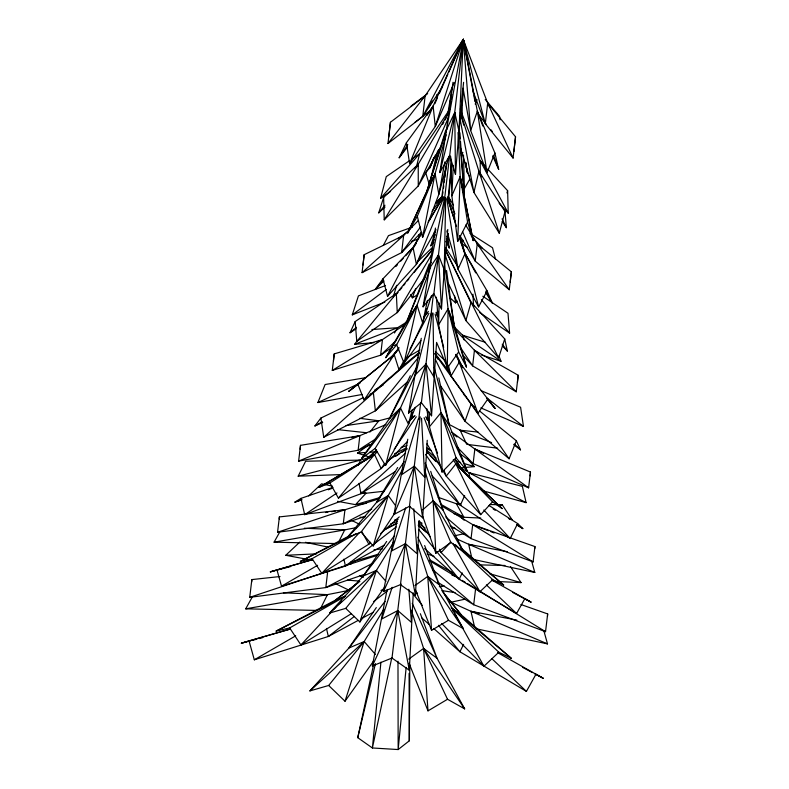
<?xml version="1.0" encoding="UTF-8"?>
<svg xmlns="http://www.w3.org/2000/svg" width="789" height="789" viewBox="0 0 789 789"><rect width="100%" height="100%" fill="white"/><g stroke="black" fill="none" stroke-linecap="round" stroke-linejoin="round"><path stroke-width="1.18" d="M373.572 664.614L357.752 737.666L372.388 747.972L398.159 749.55L409.294 740.822L409.826 664.91M447.314 368.049L438.645 324.762L448.063 308.805L458.636 351.993L447.314 368.049L448.063 308.805L443.783 270.006M462.117 116.377L462.482 90.656M439.108 302.887L438.645 324.762L436.376 297.226M445.677 198.739L444.256 269.927L441.475 308.933L433.891 293.735L445.233 197.497M457.679 241.473L451.85 195.83L460.204 176.578L467.581 222.133L457.679 241.473L460.204 176.578L458.034 132.532M387.044 589.866L372.349 665.975L391.995 658.026L409.333 670.265L413.258 592.914M397.498 518.462L383.493 591.533L400.457 584.659L415.438 595.241L419.294 520.996L430.202 536.786M453.29 165.345L451.85 195.83L450.706 156.577M387.971 143.519L422.756 116.476L425.133 95.864L390.437 122.265L387.971 143.519L425.133 95.864L463.251 39.45L458.971 131.201L455.47 174.359L449.71 155.433L463.251 39.45L487.691 103.132L513.077 158.047L515.542 136.793L487.691 103.132L485.304 123.735L513.077 158.047M420.212 416.848L409.452 506.321L422.707 517.811L427.234 440.252M448.408 233.554L448.122 239.452L449.207 247.973L445.953 241.454M432.056 312.986L421.385 402.676L431.534 415.783L436.583 342.396L451.071 375.909L477.947 413.268L487.839 399.066L495.058 408.426L486.517 398.159M251.671 582.026L251.849 579.59L279.996 576.532M279.247 519.014L279.395 516.903L344.941 509.783L379.696 498.589M534.774 548.69L534.932 546.58L472.7 524.626L441.376 505.749M547.477 616.377L547.665 613.941L520.937 604.512M463.37 90.774L462.255 105.282L461.21 100.597M447.787 229.471L444.256 269.927L438.506 254.946L429.532 268.221L423.082 306.793L433.891 293.735M438.092 313.844L438.319 311.399M448.655 198.7L451.456 168.077M461.466 42.665L463.251 39.45L463.025 41.896L463.251 39.45L458.419 47.853M300.136 449.197L300.501 445.341L359.853 435.666L385.929 424.581M463.587 82.342L458.971 131.201L454.77 112.452L446.466 129.741L439.838 172.544L449.71 155.433M530.109 475.905L530.474 472.049L474.84 449.02L451.377 431.839M427.076 419.768L427.894 411.177M436.998 315.482L437.461 310.58M447.846 201.392L451.466 163.362M406.157 667.415L398.159 749.55L397.981 661.212M380.929 662.168L372.388 747.972L391.729 658.075M418.742 523.225L418.989 520.789M333.481 360.898L334.22 353.886L382.448 339.605L404.658 324.683M517.466 382.271L518.205 375.258L474.445 350.286L454.513 328.885M363.039 265.025L364.163 254.709L403.643 235.428L418.269 220.575M510.217 282.117L511.351 271.801L477.237 243.979L465.688 225.112M388.79 137.039L390.437 122.265M513.905 151.567L515.542 136.793M462.581 45.318L463.251 39.45L466.112 48.75M421.356 232.282L401.64 252.608L362.072 272.649L364.163 254.709M478.844 245.843L477.237 243.979L475.234 261.159L509.25 289.741L511.351 271.801M392.527 346.992L380.623 355.188L332.277 370.426L334.22 353.886M351.49 437.56L359.853 435.666L358.137 450.243L298.627 461.111L300.501 445.341M376.886 342.031L382.448 339.605L380.623 355.188L395.693 340.927M418.732 419.472L420.734 402.36M430.902 315.61L433.477 293.616M444.355 200.741L449.651 155.532M473.153 91.632L485.304 123.735L463.251 39.45L462.965 41.896L463.251 39.45L465.283 46.531M478.351 353.196L474.445 350.286L472.621 365.879L516.253 391.798L518.205 375.258M483.687 453.32L474.84 449.02L473.124 463.597L528.6 487.819L530.474 472.049M364.774 574.274L325.798 587.568L249.728 597.342L251.849 579.59M365.415 516.253L343.274 523.797L277.57 532.24L279.395 516.903M377.645 555.259L327.721 571.344L325.798 587.568L372.753 563.247M337.643 510.808L344.941 509.783L343.274 523.797L371.688 509.083M409.955 506.242L400.457 584.659M400.99 583.88L391.995 658.026M488.499 530.75L472.7 524.626L471.043 538.64L533.098 561.916L534.932 546.58M467.256 583.475L475.629 588.525L473.696 604.749L545.534 631.693L547.665 613.941M442.649 194.35L442.964 191.914M443.457 188.255L443.783 185.809M444.266 182.151L444.592 179.714M444.917 177.278L445.4 173.619M445.726 171.174L446.051 168.738M411.671 418.367L412.499 412.272M425.774 314.801L426.602 308.716M441.199 201.491L446.337 163.727M453.004 82.293L446.466 129.741L463.251 39.45L464.149 43.02M451.998 88.24L448.073 112.275M435.449 228.041L429.532 268.221L444.513 198.611M421.257 338.303L408.544 413.111L421.385 402.676M434.364 231.927L433.398 237.736L430.804 245.833L433.901 242.105M407.775 439.207L393.958 514.467L409.452 506.321M444.848 161.913L438.852 194.321L422.579 237.39L417.312 216.294L435.064 173.659L446.249 134.811M422.579 237.39L435.064 173.659L438.852 194.321L448.951 156.38M451.742 94.295L449.75 103.832L450.785 101.673M427.46 300.313L422.628 322.898L404.057 363.029L396.68 344.793L417.085 305.205L430.607 267.284M404.057 363.029L417.085 305.205L422.628 322.898L431.563 295.481M416.503 166.745L419.551 153.825L450.263 108.557M481.606 176.815L478.913 171.282L473.923 192.417L499.299 233.228L504.999 211.541L478.913 171.282L460.401 112.235M357.752 737.666L375.446 663.608M437.678 150.847L429.285 184.518L425.784 172.959M439.838 172.544L454.77 112.452L455.47 174.359M412.085 410.112L408.515 424.324L385.525 465.49L375.12 448.438L400.496 407.972L415.971 373.089M430.814 314.032L415.487 374.706L426.03 363.995L433.891 376.846L433.023 313.055M385.525 465.49L400.496 407.972L408.515 424.324L415.349 407.292M390.575 191.441L380.574 198.315L386.275 176.618L409.461 160.729M417.608 166.538L418.229 164.23L449.523 111.17M435.035 231.798L433.398 237.736L435.469 234.678M393.346 296.753L396.64 285.322M474.011 306.171L471.112 302.276L465.855 320.551L498.609 357.9L504.743 338.935L471.112 302.276L445.282 249.58L470.994 302.897M461.299 46.156L463.251 39.45L477.365 111.229L487.03 172.643L494.9 152.987L477.365 111.229L470.658 130.56L487.03 172.643M423.082 306.793L438.506 254.946L441.475 308.933M418.308 418.92L401.709 474.633L414.333 466.161L424.709 477.306L421.543 418.249M404.205 461.693L376.521 502.435L346.687 538.167L361.076 532.052L373.187 545.958L388.257 495.541L403.386 467.877M445.834 129.919L426.977 190.83L407.735 233.031L417.312 216.294M385.042 207.014L378.74 212.852L383.632 197.447L418.229 164.23L418.269 185.957L384.223 219.865L383.632 197.447M506.933 192.92L507.633 190.711L487.701 169.014M462.512 41.768L463.251 39.45L473.42 93.25M463.745 42.931L463.251 39.45L435.272 126.457L409.619 163.658L406.434 142.71L433.131 106.091L463.251 39.45L463.794 43.089M394.628 535.524L363.256 576.009L329.555 613.073L345.76 608.368L359.873 621.988L376.422 570.417L394.204 541.205M385.091 601.326L348.925 648.006L309.919 690.908L328.668 685.473L345.01 701.234L364.163 641.536L383.868 609.167M384.835 302.108L352.288 314.86L358.423 295.895L385.525 285.51M446.978 128.775L426.977 190.83L435.064 173.659L407.735 233.031M405.694 507.899L391.699 550.909L405.467 543.67L417.253 553.868L413.742 508.826M392.153 587.302L381.846 618.941L397.794 610.568L411.434 622.383L408.85 589.235M408.544 413.111L426.03 363.995L431.534 415.783M410.645 294.642L412.312 297.867L415.625 288.863M462.374 41.728L463.251 39.45L470.658 130.56L463.044 88.151M461.989 42.724L463.251 39.45L463.577 45.269M433.871 157.534L429.897 167.781L425.064 173.057M429.206 263.891L407.992 318.598L385.762 357.654L396.68 344.793M475.225 104.099L477.01 99.621M362.2 394.461L317.878 402.548L325.117 384.529L365.899 377.645M433.911 157.78L429.897 167.781L435.469 154.94M440.587 385.92L465.007 421.267L509.102 458.784L516.341 440.775L479.594 411.01M409.619 163.658L433.131 106.091L435.272 126.457L454.217 82.648M443.931 197.161L416.375 264.345L387.537 296.348L382.981 278.764L413.051 247.46L421.868 232.696M431.169 262.244L407.992 318.598L417.085 305.205L385.762 357.654M393.958 514.467L414.333 466.161L422.707 517.811M434.857 103.724L436.85 99.207M439.345 93.575L440.834 90.193M441.83 87.934L447.807 74.403M448.803 72.144L463.251 39.45L422.756 116.476L442.501 86.977M448.487 117.462L418.269 185.957L441.593 145.393M358.167 465.49L360.543 460.115L368.66 457.581M464.642 495.591L460.352 505.266L510.187 538.532L517.653 523.561L489.032 505.493M356.135 328.816L350.01 332.78L355.168 321.567L396.325 293.587L432.697 249.156M383.493 591.533L405.467 543.67L415.438 595.241M372.349 665.975L397.794 610.568L409.333 670.265M461.368 155.739L462.887 152.514M407.39 147.079L399.145 157.79L406.434 142.71M410.319 375.722L389.391 418.703L361.618 458.458L375.12 448.438M298.183 476.181L305.639 461.21L360.543 460.115L298.183 476.181L342.14 474.544M338.412 542.546L344.714 529.902L356.589 527.555M320.62 608.378L327.465 594.63L349.014 590.369M462.285 572.932L459.139 579.254L516.578 613.487L524.853 598.654L531.036 602.145L512.722 592.44M463.607 644.366L459.918 651.763L526.411 691.391L535.987 674.22L543.157 678.254L534.557 673.707M461.585 42.724L463.251 39.45M387.537 296.348L413.051 247.46L416.375 264.345L436.051 229.668M383.375 245.3L388.444 235.655L412.371 227.124M446.811 230.921L458.005 269.187L478.607 306.921L487.06 290.855L465.086 253.506L459.523 235.941M403.633 361.165L399.037 369.863L364.114 400.053L357.752 383.957L394.214 354.646L398.77 348.886M409.945 349.202L428.9 313.312M416.957 366.638L389.391 418.703L400.496 407.972L361.618 458.458M430.804 245.833L434.275 239.422M458.498 48.03L460.283 44.815M442.659 124.297L443.852 122.137M445.055 119.987L446.249 117.827M447.442 115.667L449.237 112.432M335.433 543.542L274.079 542.171L279.996 531.579M317.099 610.43L245.695 608.832L252.283 597.026M463.37 186.382L464.386 188.601L469.771 179.182M411.868 249.531L413.051 247.46L405.645 255.675M463.064 240.221L461.279 243.318L467.404 247.263M412.124 249.373L421.484 233.603M429.591 219.934L442.688 197.861M431.672 254.492L397.262 312.582L356.776 341.43L355.168 321.567M428.752 107.107L432.402 100.972M428.171 222.143L443.28 196.826M394.48 332.978L397.626 327.701L406.966 321.873M455.647 354.439L459.267 362.2L451.071 375.909L448.31 365.199M397.666 467.502L376.521 502.435L388.257 495.541L395.693 505.857M384.223 219.865L418.229 164.23L415.132 168.047M412.963 248.555L416.188 243.416M399.145 157.79L407.805 144.614M427.135 115.214L433.131 106.091M373.187 545.958L395.072 512.702M364.114 400.053L394.214 354.646L399.037 369.863L420.892 340.572M384.588 463.508L381.146 468.587L338.422 498.135L329.91 482.937L319.16 487.355L374.558 454.464L377.191 451.919M394.224 449.276L416.257 416.75M386.659 541.441L363.256 576.009L376.422 570.417L385.92 581.325M376.304 607.579L348.925 648.006L364.163 641.536L375.386 654.426M373.858 342.692L354.675 344.27L357.318 340.493M359.873 621.988L384.667 587.124M345.01 701.234L373.444 661.261M383.908 280.943L375.209 289.445L382.981 278.764M420.468 227.035L401.64 252.608L403.643 235.428L362.072 272.649M432.047 211.294L442.185 197.526M361.076 532.052L388.257 495.541L346.687 538.167M322.691 422.44L314.91 425.961L320.867 418.071L363.532 397.538M370.337 542.25L368.848 544.183L321.784 573.386L312.079 558.671L300.382 561.403L349.537 535.741M423.811 317.217L428.368 311.458M369.893 432.076L378.828 420.784L390.565 417.687M425.015 277.61L397.262 312.582L396.325 293.587L393.543 295.934M396.542 294.248L398.08 292.334M399.619 290.421L401.936 287.551M403.475 285.638L405.013 283.724M407.321 280.854L408.86 278.941M414.255 272.244L432.737 249.275M418.446 357.368L375.367 410.852L323.746 437.264L320.867 418.071M390.565 358.196L399.037 347.693M425.212 315.245L427.53 312.385M345.76 608.368L376.422 570.417L329.555 613.073M328.668 685.473L364.163 641.536L309.919 690.908M378.74 212.852L384.933 205.229M356.776 341.43L396.325 293.587M338.422 498.135L374.558 454.464L381.146 468.587L407.371 441.584M390.654 358.255L396.966 350.711M450.144 297.887L455.569 302.887L457.127 301.053M380.574 198.315L419.551 153.825L412.489 158.658M422.717 98.615L425.133 95.864M436.07 203.404L442.56 196.205M375.209 289.445L383.434 280.322M395.772 266.623L397.419 264.798M400.713 261.149L403.179 258.417M390.466 358.808L394.214 354.646L348.699 391.423L360.395 382.665M384.223 491.231L366.017 493.253L355.514 504.664L337.505 501.301M450.815 542.043L441.12 552.576L479.89 591.74L492.76 579.659L503.658 585.014L461.062 548M426.987 443.862L446.189 476.142L480.708 514.655L492.523 501.814L502.11 508.599L455.874 463.902L453.241 459.809M321.784 573.386L359.626 532.447M345.533 595.981L335.572 600.074L276.14 631.101L289.681 627.936L300.915 644.968L331.676 611.702M333.333 609.907L335.828 607.205M339.152 603.615L341.647 600.912M435.479 203.098L442.363 196.106M426.77 408.613L429.453 426.76L442.057 472.059L456.081 457.837L440.982 412.677L433.595 372.763M417.42 261.938L432.471 247.401M408.791 421.474L414.935 415.556M416.947 355.819L419.6 353.314M308.686 495.916L321.567 483.835L332.376 486.123M312.257 560.239L285.756 555.288L299.781 542.122M441.653 623.497L483.943 666.222L498.845 652.227L511.459 658.43L461.072 614.651L451.219 607.668M376.629 450.065L365.741 459.957L319.16 487.355M410.191 419.541L413.821 416.237M405.526 453.113L360.967 493.727L304.692 514.665L300.934 498.392L332.997 487.365M407.232 382.044L375.367 410.852L373.375 392.794L419.265 352.92M376.422 450.312L365.741 459.957L374.558 454.464L329.91 482.937M370.633 542.576L368.848 544.183L361.855 531.707M380.485 533.729L399.264 516.874M323.746 437.264L373.375 392.794L370.09 394.372M422.677 509.842L433.151 500.749L424.936 470.382M350.01 332.78L356.5 327.297M348.699 391.423L357.752 383.957M399.875 368.266L418.92 352.722M358.364 582.292L335.572 600.074L359.853 581.394M414.846 122.433L430.321 110.46M372.753 545.012L345.464 566.058L281.525 586.188L276.969 569.865L312.454 559.667M374.706 543.513L396.147 526.973M354.389 616.396L328.332 636.486L254.314 659.791L249.038 640.895L290.224 629.06M373.69 601.514L387.202 591.099M411.079 106.071L427.658 93.625M352.288 314.86L386.294 289.464M397.893 238.811L407.834 231.641M370.179 457.354L357.476 453.054L369.459 444.444M422.549 515.888L435.863 553.237L450.844 542.477L463.547 551.738L443.073 510.158L425.202 463.035M415.034 585.527L427.756 576.384L439.374 584.856L463.222 628.596L448.438 620.292L427.756 576.384L417.736 545.051M408.722 659.121L423.594 648.44L437.047 658.243L464.652 708.877L447.531 699.271L423.594 648.44L411.335 610.124M394.51 345.621L396.492 344.26M304.692 514.665L336.992 492.957M375.672 438.921L358.137 450.243L372.349 443.931M395.19 471.605L360.967 493.727L359.044 483.332M395.595 456.358L399.737 453.685M401.808 452.353L406.996 449.01M301.881 499.93L294.889 502.139L300.934 498.392M300.915 644.968L351.283 613.714M388.287 460.204L406.966 448.724M332.277 370.426L382.448 339.605M415.399 589.62L431.563 630.312L448.438 620.292M409.077 663.233L428.003 710.869L447.531 699.271M374.696 390.013L383.178 384.993M407.262 357.378L419.975 349.921M412.312 297.867L417.509 294.83M281.525 586.188L317.612 565.299M254.314 659.791L295.697 635.835M314.91 425.961L322.346 421.74M371.244 393.997L373.375 392.794M312.079 558.671L355.928 533.709M289.681 627.936L345.582 596.119L276.14 631.101M384.095 545.238L345.464 566.058L343.876 559.184M358.137 620.42L328.332 636.486L326.468 628.438M361.332 618.694L373.049 612.382M386.146 528.926L396.946 523.344M384.726 529.458L396.778 523.334M380.979 590.458L384.243 588.791M394.539 453.843L406.483 447.817M300.382 561.403L351.49 535.613M317.878 402.548L358.877 383.671M298.627 461.111L359.853 435.666M354.675 344.27L397.626 327.701L371.925 329.546M390.516 524.014L397.38 521.46M294.889 502.139L301.792 499.585M328.263 489.782L331.715 488.509M411.75 241.335L418.525 238.889M277.57 532.24L344.941 509.783M249.728 597.342L327.721 571.344M401.118 447.422L406.917 445.607M290.411 566.62L270.321 571.857L276.969 569.865M250.774 640.747L241.335 643.203L249.038 640.895M380.288 497.435L355.514 504.664L366.214 503.392M350.503 562.34L378.592 554.134M270.321 571.857L312.631 559.648M241.335 643.203L290.441 629.03M439.286 586.779L443.951 585.507M253.131 640.135L256.662 639.208M259.019 638.597L262.559 637.67M440.38 586.72L442.688 586.148M499.91 505.364L502.248 504.812L511.953 519.527L509.556 519.409M454.642 535.761L463.942 533.749M449.789 602.48L464.938 599.206M394.579 520.03L398.139 519.32M274.079 542.171L344.714 529.902L304.367 528.245M245.695 608.832L327.465 594.63L283.419 592.825M346.055 425.577L378.828 420.784L359.823 418.328M325.472 512.525L327.908 512.179M331.558 511.666L335.207 511.154M358.117 460.421L360.543 460.115M347.308 564.539L350.977 564.105M373.966 549.775L382.458 548.838M460.125 467.916L474.327 466.624L467.068 458.281M357.476 453.054L365.988 452.491M369.627 452.255L375.712 451.85M376.461 420.902L378.828 420.784M361.135 493.48L366.017 493.253L361.214 492.228M285.756 555.288L316.478 553.858M342.278 529.942L344.714 529.902M323.786 594.699L327.465 594.63M459.987 503.826L456.367 503.747L438.22 497.336M490.176 504.536L502.248 504.812M479.653 564.885L504.999 565.476M480.738 518.048L463.932 517.259L453.705 513.55M493.263 581.306L496.892 581.473M499.309 581.592L521.065 582.617L510.493 566.591M360.001 517.199L364.824 517.594M347.338 580.112L359.518 581.108M448.201 423.93L460.135 430.222L478.193 432.096M337.564 429.601L366.727 432.757M457.581 503.875L460.026 504.151M363.621 492.957L366.017 493.253M467.916 444.493L497.672 448.191M451.269 527.594L454.908 528.137M441.879 590.626L455.026 592.598M456.466 538.779L468.656 544.302L507.297 551.718M449.72 601.682L470.944 611.297L516.854 620.115M473.301 559.44L534.804 572.449L531.539 560.792M305.451 542.309L328.185 547.132M476.122 628.784L547.507 643.883L543.877 630.894M471.832 558.04L468.656 544.302L473.439 545.505M474.662 627.383L470.944 611.297L479.189 613.369M459.435 467.127L468.903 472.7L522.367 486.379L526.125 502.652L482.335 490.64M461.092 505.088L456.367 503.747L463.932 517.259L440.676 504.181M508.412 518.521L511.953 519.527M489.476 573.652L521.065 582.617M466.723 444.345L460.135 430.222L463.616 431.228M456.012 461.072L460.589 462.462M464.031 463.498L474.327 466.624M454.178 326.814L462.679 335.256L485.531 342.347M481.379 354.942L501.035 361.273L498.914 355.908M427.125 553.908L433.95 556.314M451.939 575.092L456.446 576.72M469.978 478.479L468.903 472.7L472.374 473.972M490.758 531.628L494.141 532.94M460.135 430.222L491.596 442.599M481.132 390.683L520.592 407.232L523.472 426.425L480.836 407.874M468.656 544.302L534.804 572.449M470.944 611.297L547.507 643.883M418.791 521.726L422.115 523.225M351.736 520.474L359.38 524.172M335.108 583.485L349.29 590.34M468.903 472.7L526.125 502.652M522.742 667.445L532.407 672.563M360.849 576.217L362.822 577.292M359.863 575.556L363.098 577.341M491.567 579.954L531.036 602.145M430.133 560.121L452.62 572.765M497.534 652.611L543.157 678.254M426.819 447.915L431.031 450.401M516.548 524.853L522.831 528.61L517.653 523.561M429.581 560.782L459.928 579.067M462.019 580.329L465.155 582.223M472.7 524.626L533.098 561.916M475.629 588.525L545.534 631.693M450.144 525.553L471.043 538.64L445.795 516.992M437.717 582.213L473.696 604.749L432.599 569.51M426.553 448.142L429.63 450.075M469.879 233.268L492.523 247.746L495.561 259.463M493.155 508.935L495.206 510.296M516.696 524.537L522.831 528.61M419.028 523.975L425.153 528.038M482.819 296.25L507.998 313.272L509.605 333.136L479.663 312.552M464.159 339.941L462.679 335.256L501.035 361.273M474.84 449.02L528.6 487.819M462.679 335.256L464.593 336.706M459.74 453.468L473.124 463.597L456.91 446.791M454.099 434.749L457.009 436.968M513.738 444.631L520.503 449.838L516.341 440.775M486.764 397.893L523.472 426.425M474.879 407.193L471.112 404.146L434.847 353.827M426.721 450.164L436.09 457.995M461.841 549.775L503.658 585.014M452.156 608.457L511.459 658.43M418.19 525.129L428.496 533.857M415.645 591.76L417.509 593.338M418.979 525.908L426.366 532.23M424.61 548.582L459.139 579.254L436.692 551.57M421.997 618.073L429.226 624.494M433.733 628.498L459.918 651.763L438.457 625.302M514.221 444.02L520.503 449.838M455.194 544.509L492.76 579.659M452.117 608.506L498.845 652.227M435.469 351.608L445.134 360.751M486.389 584.896L516.578 613.487M491.794 658.608L526.411 691.391M463.962 394.687L465.697 396.344M502.11 508.599L455.874 463.902L446.189 476.142L444.029 470.402M461.447 517.623L464.09 520.178M474.445 350.286L516.253 391.798M426.849 451.791L439.789 464.672M492.523 501.814L455.874 463.902L480.708 514.655M426.622 451.949L428.309 453.695M429.995 455.44L435.903 461.545M502.287 345.789L507.337 351.056L504.743 338.935M432.155 475.895L460.352 505.266L425.675 454.523M483.844 510.01L510.187 538.532M460.382 109.73L480.225 160.867L485.215 166.301M499.181 203.256L508.224 213.138L507.633 190.711M462.877 355.158L472.621 365.879L460.51 347.515M471.072 235.655L482.454 248.634M456.081 457.837L467.029 470.698L449.424 425.675L434.305 367.506M485.245 99.473L499.545 116.338L500.078 119.829M481.369 299.662L509.605 333.136M478.716 114.977L486.231 124.11M490.748 129.593L492.257 131.428M443.329 592.805L461.072 614.651L442.323 591.198M418.88 529.616L435.143 549.667M413.17 594.117L422.362 605.459M477.947 413.268L459.267 362.2L495.058 408.426M435.133 353.59L449.977 372.793M502.268 344.221L507.337 351.056M477.237 243.979L509.25 289.741M509.102 458.784L471.112 404.146L465.007 421.267L435.331 359.33M439.749 550.604L441.12 552.576L439.621 549.243M455.164 459.454L463.311 471.289L454.997 459.159M427.303 418.732L428.693 420.754M463.222 628.596L427.756 576.384L431.563 630.312M464.652 708.877L423.594 648.44L428.003 710.869M502.258 221.571L506.38 227.676L504.999 211.541M435.834 356.135L437.856 359.182M445.716 247.825L458.241 267.106M425.675 416.799L429.611 422.943M485.817 292.778L492.297 303.045L487.06 290.855M448.369 196.796L453.497 205.189M459.879 235.605L475.234 261.159L462.689 231.936M463.547 551.738L433.151 500.749L435.863 553.237M469.583 176.282L467.167 172.11L465.49 162.928M449.375 198.986L450.568 201.116M459.267 362.2L461.466 366.135M452.827 543.315L479.89 591.74M452.413 609.798L453.596 611.929M454.789 614.059L483.943 666.222M475.737 272.886L465.086 253.506L458.005 269.187L446.771 198.68M485.787 291.2L492.297 303.045M487.691 103.132L490.018 107.442M480.254 175.355L480.225 160.867L508.224 213.138M458.636 351.993L466.417 367.013L453.931 323.924L448.063 308.805L466.417 367.013M456.515 355.563L462.571 367.644M480.225 160.867L481.329 163.076M471.112 302.276L498.609 357.9M502.07 218.829L506.38 227.676M436.633 313.44L437.698 315.649M456.279 354.34L462.64 367.615M448.32 283.35L465.855 320.551L445.223 254.936M436.021 312.345L438.082 316.774M492.602 155.916L498.668 169.349L494.9 152.987M417.835 537.171L439.374 584.856L424.65 545.534M412.282 603.427L437.047 658.243L420.369 613.734M467.029 470.698L440.982 412.677L429.453 426.76L429.275 412.105M447.738 197.102L454.967 213.957M450.844 542.477L433.151 500.749L443.073 510.158L430.705 471.339M446.89 236.236L448.122 239.452L447.817 233.445M424.107 417.667L437.53 453.211M477.365 111.229L482.799 126.043M493.658 155.68L498.668 169.349M460.332 240.823L465.431 255.754M478.913 171.282L499.299 233.228M447.284 197.289L456.555 226.571M447.639 198.433L454.987 221.768M459.77 236.927L465.648 255.587M466.141 256.938L465.086 253.506L478.607 306.921M418.594 235.053L419.304 237.341M459.523 237.558L460.934 242.164M467.581 222.133L473.183 240.625L460.204 176.578L473.183 240.625M460.411 147.582L473.923 192.417L459.592 116.397M446.475 238.564L449.207 247.973M460.441 113.547L463.804 125.244M435.074 314.032L443.684 347.347M438.802 377.911L449.424 425.675L440.982 412.677L442.057 472.059M438.506 149.683L439.009 152.011M473.873 95.647L474.998 101.623M465.638 162.623L467.167 172.11L465.737 162.426M444.483 264.976L453.931 323.924L446.544 270.499M436.573 94.927L437.126 98.507M454.543 295.727L455.569 302.887M460.451 108.142L460.973 112.945M458.823 128.932L464.248 195.159L460.51 141.32M459.918 132.769L460.342 138.874M472.976 294.189L473.558 306.063M463.488 155.038L464.386 188.601M409.096 673.392L409.294 740.822"/></g></svg>
